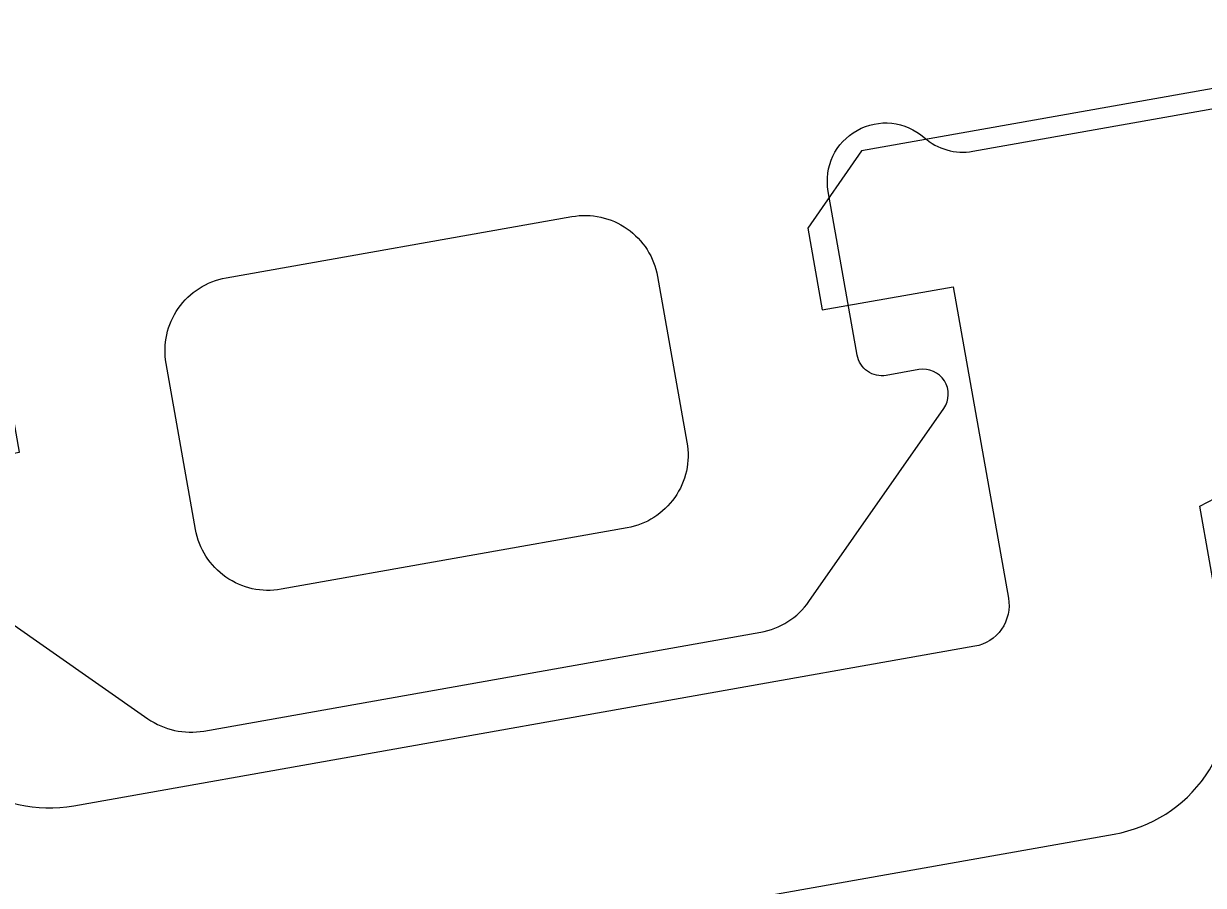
# Model space of a CAD drawing. Header units: millimetres. Extents: x -434100 to 9270898, y 0 to 249028.
# Drawn here: x 75393.67 to 75402.32, y 106316.04 to 106322.35 of the extents above; entities that cross this region are included whole.
import ezdxf
from ezdxf import colors
from ezdxf.entities.mleader import LeaderData, LeaderLine
from ezdxf.math import Vec2, Vec3

# ---------------------------------------------------------------- set-up
doc = ezdxf.new("R2010")
doc.units = ezdxf.units.MM
doc.header["$MEASUREMENT"] = 0
doc.layers.get('0').update_dxf_attribs({"color": 250, "lineweight": 9})
for name, color, linetype, lineweight in [('АР_Отметки', 250, 'Continuous', 15), ('АР_Размеры', 175, 'Continuous', 9), ('АР_Сущ Несущая стена', 216, 'Continuous', 30)]:
    doc.layers.add(name, color=color, linetype=linetype, lineweight=lineweight)
doc.styles.add('ISOCPEUR', font='isocpeur.TTF', dxfattribs={"width": 0.7})

# ---------------------------------------------------------------- blocks, each defined once
blk = doc.blocks.new('_DotSmall')
at = {"color": 0, "linetype": 'ByBlock', "const_width": 0.5}
blk.add_lwpolyline([(-0.0625, 0, 1), (0.0625, 0, 1)], format="xyb", close=True, dxfattribs=at)

msp = doc.modelspace()

# ---------------------------------------------------------------- linework, layer by layer
at = {"layer": 'АР_Размеры', "color": 5, "lineweight": 0, "ltscale": 100, "transparency": 33554687}
for points in [[(75439.4354, 106328.4441), (75399.8132, 106321.4216), (75399.4182, 106320.8563), (75399.5245, 106320.2561), (75400.485, 106320.4263), (75400.8892, 106318.1453, -0.414362), (75400.6423, 106317.792), (75394.0395, 106316.6217, -0.414326), (75392.8381, 106317.4613), (75392.5615, 106319.022), (75393.642, 106319.2135), (75393.5356, 106319.8137), (75392.8502, 106320.1876), (75389.4887, 106319.5918, 0.551224), (75389.2938, 106319.1147), (75391.1038, 106316.5876, -0.267349), (75391.2041, 106315.5581)], [(75439.4354, 106328.4441), (75399.8132, 106321.4216), (75399.4182, 106320.8563), (75399.5245, 106320.2561), (75400.485, 106320.4263), (75400.8892, 106318.1453, -0.414362), (75400.6423, 106317.792), (75394.0395, 106316.6217, -0.414326), (75392.8381, 106317.4613), (75392.5615, 106319.022), (75393.642, 106319.2135), (75393.5356, 106319.8137), (75392.8502, 106320.1876), (75389.4887, 106319.5918, 0.551224), (75389.2938, 106319.1147), (75391.1038, 106316.5876, -0.267349), (75391.2041, 106315.5581)], [(75439.4354, 106328.4441), (75399.8132, 106321.4216), (75399.4182, 106320.8563), (75399.5245, 106320.2561), (75400.485, 106320.4263), (75400.8892, 106318.1453, -0.414362), (75400.6423, 106317.792), (75394.0395, 106316.6217, -0.414326), (75392.8381, 106317.4613), (75392.5615, 106319.022), (75393.642, 106319.2135), (75393.5356, 106319.8137), (75392.8502, 106320.1876), (75389.4887, 106319.5918, 0.551224), (75389.2938, 106319.1147), (75391.1038, 106316.5876, -0.267349), (75391.2041, 106315.5581)], [(75439.4354, 106328.4441), (75399.8132, 106321.4216), (75399.4182, 106320.8563), (75399.5245, 106320.2561), (75400.485, 106320.4263), (75400.8892, 106318.1453, -0.414362), (75400.6423, 106317.792), (75394.0395, 106316.6217, -0.414326), (75392.8381, 106317.4613), (75392.5615, 106319.022), (75393.642, 106319.2135), (75393.5356, 106319.8137), (75392.8502, 106320.1876), (75389.4887, 106319.5918, 0.551224), (75389.2938, 106319.1147), (75391.1038, 106316.5876, -0.267349), (75391.2041, 106315.5581)], [(75439.4354, 106328.4441), (75399.8132, 106321.4216), (75399.4182, 106320.8563), (75399.5245, 106320.2561), (75400.485, 106320.4263), (75400.8892, 106318.1453, -0.414362), (75400.6423, 106317.792), (75394.0395, 106316.6217, -0.414326), (75392.8381, 106317.4613), (75392.5615, 106319.022), (75393.642, 106319.2135), (75393.5356, 106319.8137), (75392.8502, 106320.1876), (75389.4887, 106319.5918, 0.551224), (75389.2938, 106319.1147), (75391.1038, 106316.5876, -0.267349), (75391.2041, 106315.5581)], [(75439.4354, 106328.4441), (75399.8132, 106321.4216), (75399.4182, 106320.8563), (75399.5245, 106320.2561), (75400.485, 106320.4263), (75400.8892, 106318.1453, -0.414362), (75400.6423, 106317.792), (75394.0395, 106316.6217, -0.414326), (75392.8381, 106317.4613), (75392.5615, 106319.022), (75393.642, 106319.2135), (75393.5356, 106319.8137), (75392.8502, 106320.1876), (75389.4887, 106319.5918, 0.551224), (75389.2938, 106319.1147), (75391.1038, 106316.5876, -0.267349), (75391.2041, 106315.5581)], [(75439.4354, 106328.4441), (75399.8132, 106321.4216), (75399.4182, 106320.8563), (75399.5245, 106320.2561), (75400.485, 106320.4263), (75400.8892, 106318.1453, -0.414362), (75400.6423, 106317.792), (75394.0395, 106316.6217, -0.414326), (75392.8381, 106317.4613), (75392.5615, 106319.022), (75393.642, 106319.2135), (75393.5356, 106319.8137), (75392.8502, 106320.1876), (75389.4887, 106319.5918, 0.551224), (75389.2938, 106319.1147), (75391.1038, 106316.5876, -0.267349), (75391.2041, 106315.5581)], [(75439.4354, 106328.4441), (75399.8132, 106321.4216), (75399.4182, 106320.8563), (75399.5245, 106320.2561), (75400.485, 106320.4263), (75400.8892, 106318.1453, -0.414362), (75400.6423, 106317.792), (75394.0395, 106316.6217, -0.414326), (75392.8381, 106317.4613), (75392.5615, 106319.022), (75393.642, 106319.2135), (75393.5356, 106319.8137), (75392.8502, 106320.1876), (75389.4887, 106319.5918, 0.551224), (75389.2938, 106319.1147), (75391.1038, 106316.5876, -0.267349), (75391.2041, 106315.5581)], [(75439.4354, 106328.4441), (75399.8132, 106321.4216), (75399.4182, 106320.8563), (75399.5245, 106320.2561), (75400.485, 106320.4263), (75400.8892, 106318.1453, -0.414362), (75400.6423, 106317.792), (75394.0395, 106316.6217, -0.414326), (75392.8381, 106317.4613), (75392.5615, 106319.022), (75393.642, 106319.2135), (75393.5356, 106319.8137), (75392.8502, 106320.1876), (75389.4887, 106319.5918, 0.551224), (75389.2938, 106319.1147), (75391.1038, 106316.5876, -0.267349), (75391.2041, 106315.5581)], [(75439.4354, 106328.4441), (75399.8132, 106321.4216), (75399.4182, 106320.8563), (75399.5245, 106320.2561), (75400.485, 106320.4263), (75400.8892, 106318.1453, -0.414362), (75400.6423, 106317.792), (75394.0395, 106316.6217, -0.414326), (75392.8381, 106317.4613), (75392.5615, 106319.022), (75393.642, 106319.2135), (75393.5356, 106319.8137), (75392.8502, 106320.1876), (75389.4887, 106319.5918, 0.551224), (75389.2938, 106319.1147), (75391.1038, 106316.5876, -0.267349), (75391.2041, 106315.5581)], [(75439.4354, 106328.4441), (75399.8132, 106321.4216), (75399.4182, 106320.8563), (75399.5245, 106320.2561), (75400.485, 106320.4263), (75400.8892, 106318.1453, -0.414362), (75400.6423, 106317.792), (75394.0395, 106316.6217, -0.414326), (75392.8381, 106317.4613), (75392.5615, 106319.022), (75393.642, 106319.2135), (75393.5356, 106319.8137), (75392.8502, 106320.1876), (75389.4887, 106319.5918, 0.551224), (75389.2938, 106319.1147), (75391.1038, 106316.5876, -0.267349), (75391.2041, 106315.5581)], [(75439.4354, 106328.4441), (75399.8132, 106321.4216), (75399.4182, 106320.8563), (75399.5245, 106320.2561), (75400.485, 106320.4263), (75400.8892, 106318.1453, -0.414362), (75400.6423, 106317.792), (75394.0395, 106316.6217, -0.414326), (75392.8381, 106317.4613), (75392.5615, 106319.022), (75393.642, 106319.2135), (75393.5356, 106319.8137), (75392.8502, 106320.1876), (75389.4887, 106319.5918, 0.551224), (75389.2938, 106319.1147), (75391.1038, 106316.5876, -0.267349), (75391.2041, 106315.5581)], [(75439.4354, 106328.4441), (75399.8132, 106321.4216), (75399.4182, 106320.8563), (75399.5245, 106320.2561), (75400.485, 106320.4263), (75400.8892, 106318.1453, -0.414362), (75400.6423, 106317.792), (75394.0395, 106316.6217, -0.414326), (75392.8381, 106317.4613), (75392.5615, 106319.022), (75393.642, 106319.2135), (75393.5356, 106319.8137), (75392.8502, 106320.1876), (75389.4887, 106319.5918, 0.551224), (75389.2938, 106319.1147), (75391.1038, 106316.5876, -0.267349), (75391.2041, 106315.5581)], [(75439.4354, 106328.4441), (75399.8132, 106321.4216), (75399.4182, 106320.8563), (75399.5245, 106320.2561), (75400.485, 106320.4263), (75400.8892, 106318.1453, -0.414362), (75400.6423, 106317.792), (75394.0395, 106316.6217, -0.414326), (75392.8381, 106317.4613), (75392.5615, 106319.022), (75393.642, 106319.2135), (75393.5356, 106319.8137), (75392.8502, 106320.1876), (75389.4887, 106319.5918, 0.551224), (75389.2938, 106319.1147), (75391.1038, 106316.5876, -0.267349), (75391.2041, 106315.5581)], [(75439.4354, 106328.4441), (75399.8132, 106321.4216), (75399.4182, 106320.8563), (75399.5245, 106320.2561), (75400.485, 106320.4263), (75400.8892, 106318.1453, -0.414362), (75400.6423, 106317.792), (75394.0395, 106316.6217, -0.414326), (75392.8381, 106317.4613), (75392.5615, 106319.022), (75393.642, 106319.2135), (75393.5356, 106319.8137), (75392.8502, 106320.1876), (75389.4887, 106319.5918, 0.551224), (75389.2938, 106319.1147), (75391.1038, 106316.5876, -0.267349), (75391.2041, 106315.5581)], [(75439.4354, 106328.4441), (75399.8132, 106321.4216), (75399.4182, 106320.8563), (75399.5245, 106320.2561), (75400.485, 106320.4263), (75400.8892, 106318.1453, -0.414362), (75400.6423, 106317.792), (75394.0395, 106316.6217, -0.414326), (75392.8381, 106317.4613), (75392.5615, 106319.022), (75393.642, 106319.2135), (75393.5356, 106319.8137), (75392.8502, 106320.1876), (75389.4887, 106319.5918, 0.551224), (75389.2938, 106319.1147), (75391.1038, 106316.5876, -0.267349), (75391.2041, 106315.5581)], [(75439.4354, 106328.4441), (75399.8132, 106321.4216), (75399.4182, 106320.8563), (75399.5245, 106320.2561), (75400.485, 106320.4263), (75400.8892, 106318.1453, -0.414362), (75400.6423, 106317.792), (75394.0395, 106316.6217, -0.414326), (75392.8381, 106317.4613), (75392.5615, 106319.022), (75393.642, 106319.2135), (75393.5356, 106319.8137), (75392.8502, 106320.1876), (75389.4887, 106319.5918, 0.551224), (75389.2938, 106319.1147), (75391.1038, 106316.5876, -0.267349), (75391.2041, 106315.5581)], [(75439.4354, 106328.4441), (75399.8132, 106321.4216), (75399.4182, 106320.8563), (75399.5245, 106320.2561), (75400.485, 106320.4263), (75400.8892, 106318.1453, -0.414362), (75400.6423, 106317.792), (75394.0395, 106316.6217, -0.414326), (75392.8381, 106317.4613), (75392.5615, 106319.022), (75393.642, 106319.2135), (75393.5356, 106319.8137), (75392.8502, 106320.1876), (75389.4887, 106319.5918, 0.551224), (75389.2938, 106319.1147), (75391.1038, 106316.5876, -0.267349), (75391.2041, 106315.5581)], [(75439.4354, 106328.4441), (75399.8132, 106321.4216), (75399.4182, 106320.8563), (75399.5245, 106320.2561), (75400.485, 106320.4263), (75400.8892, 106318.1453, -0.414362), (75400.6423, 106317.792), (75394.0395, 106316.6217, -0.414326), (75392.8381, 106317.4613), (75392.5615, 106319.022), (75393.642, 106319.2135), (75393.5356, 106319.8137), (75392.8502, 106320.1876), (75389.4887, 106319.5918, 0.551224), (75389.2938, 106319.1147), (75391.1038, 106316.5876, -0.267349), (75391.2041, 106315.5581)], [(75439.4354, 106328.4441), (75399.8132, 106321.4216), (75399.4182, 106320.8563), (75399.5245, 106320.2561), (75400.485, 106320.4263), (75400.8892, 106318.1453, -0.414362), (75400.6423, 106317.792), (75394.0395, 106316.6217, -0.414326), (75392.8381, 106317.4613), (75392.5615, 106319.022), (75393.642, 106319.2135), (75393.5356, 106319.8137), (75392.8502, 106320.1876), (75389.4887, 106319.5918, 0.551224), (75389.2938, 106319.1147), (75391.1038, 106316.5876, -0.267349), (75391.2041, 106315.5581)], [(75439.4354, 106328.4441), (75399.8132, 106321.4216), (75399.4182, 106320.8563), (75399.5245, 106320.2561), (75400.485, 106320.4263), (75400.8892, 106318.1453, -0.414362), (75400.6423, 106317.792), (75394.0395, 106316.6217, -0.414326), (75392.8381, 106317.4613), (75392.5615, 106319.022), (75393.642, 106319.2135), (75393.5356, 106319.8137), (75392.8502, 106320.1876), (75389.4887, 106319.5918, 0.551224), (75389.2938, 106319.1147), (75391.1038, 106316.5876, -0.267349), (75391.2041, 106315.5581)], [(75439.4354, 106328.4441), (75399.8132, 106321.4216), (75399.4182, 106320.8563), (75399.5245, 106320.2561), (75400.485, 106320.4263), (75400.8892, 106318.1453, -0.414362), (75400.6423, 106317.792), (75394.0395, 106316.6217, -0.414326), (75392.8381, 106317.4613), (75392.5615, 106319.022), (75393.642, 106319.2135), (75393.5356, 106319.8137), (75392.8502, 106320.1876), (75389.4887, 106319.5918, 0.551224), (75389.2938, 106319.1147), (75391.1038, 106316.5876, -0.267349), (75391.2041, 106315.5581)], [(75439.4354, 106328.4441), (75399.8132, 106321.4216), (75399.4182, 106320.8563), (75399.5245, 106320.2561), (75400.485, 106320.4263), (75400.8892, 106318.1453, -0.414362), (75400.6423, 106317.792), (75394.0395, 106316.6217, -0.414326), (75392.8381, 106317.4613), (75392.5615, 106319.022), (75393.642, 106319.2135), (75393.5356, 106319.8137), (75392.8502, 106320.1876), (75389.4887, 106319.5918, 0.551224), (75389.2938, 106319.1147), (75391.1038, 106316.5876, -0.267349), (75391.2041, 106315.5581)], [(75439.4354, 106328.4441), (75399.8132, 106321.4216), (75399.4182, 106320.8563), (75399.5245, 106320.2561), (75400.485, 106320.4263), (75400.8892, 106318.1453, -0.414362), (75400.6423, 106317.792), (75394.0395, 106316.6217, -0.414326), (75392.8381, 106317.4613), (75392.5615, 106319.022), (75393.642, 106319.2135), (75393.5356, 106319.8137), (75392.8502, 106320.1876), (75389.4887, 106319.5918, 0.551224), (75389.2938, 106319.1147), (75391.1038, 106316.5876, -0.267349), (75391.2041, 106315.5581)], [(75439.4354, 106328.4441), (75399.8132, 106321.4216), (75399.4182, 106320.8563), (75399.5245, 106320.2561), (75400.485, 106320.4263), (75400.8892, 106318.1453, -0.414362), (75400.6423, 106317.792), (75394.0395, 106316.6217, -0.414326), (75392.8381, 106317.4613), (75392.5615, 106319.022), (75393.642, 106319.2135), (75393.5356, 106319.8137), (75392.8502, 106320.1876), (75389.4887, 106319.5918, 0.551224), (75389.2938, 106319.1147), (75391.1038, 106316.5876, -0.267349), (75391.2041, 106315.5581)], [(75439.4354, 106328.4441), (75399.8132, 106321.4216), (75399.4182, 106320.8563), (75399.5245, 106320.2561), (75400.485, 106320.4263), (75400.8892, 106318.1453, -0.414362), (75400.6423, 106317.792), (75394.0395, 106316.6217, -0.414326), (75392.8381, 106317.4613), (75392.5615, 106319.022), (75393.642, 106319.2135), (75393.5356, 106319.8137), (75392.8502, 106320.1876), (75389.4887, 106319.5918, 0.551224), (75389.2938, 106319.1147), (75391.1038, 106316.5876, -0.267349), (75391.2041, 106315.5581)], [(75439.4354, 106328.4441), (75399.8132, 106321.4216), (75399.4182, 106320.8563), (75399.5245, 106320.2561), (75400.485, 106320.4263), (75400.8892, 106318.1453, -0.414362), (75400.6423, 106317.792), (75394.0395, 106316.6217, -0.414326), (75392.8381, 106317.4613), (75392.5615, 106319.022), (75393.642, 106319.2135), (75393.5356, 106319.8137), (75392.8502, 106320.1876), (75389.4887, 106319.5918, 0.551224), (75389.2938, 106319.1147), (75391.1038, 106316.5876, -0.267349), (75391.2041, 106315.5581)], [(75439.4354, 106328.4441), (75399.8132, 106321.4216), (75399.4182, 106320.8563), (75399.5245, 106320.2561), (75400.485, 106320.4263), (75400.8892, 106318.1453, -0.414362), (75400.6423, 106317.792), (75394.0395, 106316.6217, -0.414326), (75392.8381, 106317.4613), (75392.5615, 106319.022), (75393.642, 106319.2135), (75393.5356, 106319.8137), (75392.8502, 106320.1876), (75389.4887, 106319.5918, 0.551224), (75389.2938, 106319.1147), (75391.1038, 106316.5876, -0.267349), (75391.2041, 106315.5581)], [(75439.4354, 106328.4441), (75399.8132, 106321.4216), (75399.4182, 106320.8563), (75399.5245, 106320.2561), (75400.485, 106320.4263), (75400.8892, 106318.1453, -0.414362), (75400.6423, 106317.792), (75394.0395, 106316.6217, -0.414326), (75392.8381, 106317.4613), (75392.5615, 106319.022), (75393.642, 106319.2135), (75393.5356, 106319.8137), (75392.8502, 106320.1876), (75389.4887, 106319.5918, 0.551224), (75389.2938, 106319.1147), (75391.1038, 106316.5876, -0.267349), (75391.2041, 106315.5581)], [(75439.4354, 106328.4441), (75399.8132, 106321.4216), (75399.4182, 106320.8563), (75399.5245, 106320.2561), (75400.485, 106320.4263), (75400.8892, 106318.1453, -0.414362), (75400.6423, 106317.792), (75394.0395, 106316.6217, -0.414326), (75392.8381, 106317.4613), (75392.5615, 106319.022), (75393.642, 106319.2135), (75393.5356, 106319.8137), (75392.8502, 106320.1876), (75389.4887, 106319.5918, 0.551224), (75389.2938, 106319.1147), (75391.1038, 106316.5876, -0.267349), (75391.2041, 106315.5581)], [(75439.4354, 106328.4441), (75399.8132, 106321.4216), (75399.4182, 106320.8563), (75399.5245, 106320.2561), (75400.485, 106320.4263), (75400.8892, 106318.1453, -0.414362), (75400.6423, 106317.792), (75394.0395, 106316.6217, -0.414326), (75392.8381, 106317.4613), (75392.5615, 106319.022), (75393.642, 106319.2135), (75393.5356, 106319.8137), (75392.8502, 106320.1876), (75389.4887, 106319.5918, 0.551224), (75389.2938, 106319.1147), (75391.1038, 106316.5876, -0.267349), (75391.2041, 106315.5581)], [(75439.4354, 106328.4441), (75399.8132, 106321.4216), (75399.4182, 106320.8563), (75399.5245, 106320.2561), (75400.485, 106320.4263), (75400.8892, 106318.1453, -0.414362), (75400.6423, 106317.792), (75394.0395, 106316.6217, -0.414326), (75392.8381, 106317.4613), (75392.5615, 106319.022), (75393.642, 106319.2135), (75393.5356, 106319.8137), (75392.8502, 106320.1876), (75389.4887, 106319.5918, 0.551224), (75389.2938, 106319.1147), (75391.1038, 106316.5876, -0.267349), (75391.2041, 106315.5581)], [(75439.4354, 106328.4441), (75399.8132, 106321.4216), (75399.4182, 106320.8563), (75399.5245, 106320.2561), (75400.485, 106320.4263), (75400.8892, 106318.1453, -0.414362), (75400.6423, 106317.792), (75394.0395, 106316.6217, -0.414326), (75392.8381, 106317.4613), (75392.5615, 106319.022), (75393.642, 106319.2135), (75393.5356, 106319.8137), (75392.8502, 106320.1876), (75389.4887, 106319.5918, 0.551224), (75389.2938, 106319.1147), (75391.1038, 106316.5876, -0.267349), (75391.2041, 106315.5581)], [(75439.4354, 106328.4441), (75399.8132, 106321.4216), (75399.4182, 106320.8563), (75399.5245, 106320.2561), (75400.485, 106320.4263), (75400.8892, 106318.1453, -0.414362), (75400.6423, 106317.792), (75394.0395, 106316.6217, -0.414326), (75392.8381, 106317.4613), (75392.5615, 106319.022), (75393.642, 106319.2135), (75393.5356, 106319.8137), (75392.8502, 106320.1876), (75389.4887, 106319.5918, 0.551224), (75389.2938, 106319.1147), (75391.1038, 106316.5876, -0.267349), (75391.2041, 106315.5581)], [(75439.4354, 106328.4441), (75399.8132, 106321.4216), (75399.4182, 106320.8563), (75399.5245, 106320.2561), (75400.485, 106320.4263), (75400.8892, 106318.1453, -0.414362), (75400.6423, 106317.792), (75394.0395, 106316.6217, -0.414326), (75392.8381, 106317.4613), (75392.5615, 106319.022), (75393.642, 106319.2135), (75393.5356, 106319.8137), (75392.8502, 106320.1876), (75389.4887, 106319.5918, 0.551224), (75389.2938, 106319.1147), (75391.1038, 106316.5876, -0.267349), (75391.2041, 106315.5581)], [(75439.4354, 106328.4441), (75399.8132, 106321.4216), (75399.4182, 106320.8563), (75399.5245, 106320.2561), (75400.485, 106320.4263), (75400.8892, 106318.1453, -0.414362), (75400.6423, 106317.792), (75394.0395, 106316.6217, -0.414326), (75392.8381, 106317.4613), (75392.5615, 106319.022), (75393.642, 106319.2135), (75393.5356, 106319.8137), (75392.8502, 106320.1876), (75389.4887, 106319.5918, 0.551224), (75389.2938, 106319.1147), (75391.1038, 106316.5876, -0.267349), (75391.2041, 106315.5581)], [(75439.4354, 106328.4441), (75399.8132, 106321.4216), (75399.4182, 106320.8563), (75399.5245, 106320.2561), (75400.485, 106320.4263), (75400.8892, 106318.1453, -0.414362), (75400.6423, 106317.792), (75394.0395, 106316.6217, -0.414326), (75392.8381, 106317.4613), (75392.5615, 106319.022), (75393.642, 106319.2135), (75393.5356, 106319.8137), (75392.8502, 106320.1876), (75389.4887, 106319.5918, 0.551224), (75389.2938, 106319.1147), (75391.1038, 106316.5876, -0.267349), (75391.2041, 106315.5581)], [(75393.1689, 106318.2498), (75394.5822, 106317.262, 0.198883), (75394.9922, 106317.1715), (75399.0739, 106317.8949, 0.198883), (75399.4279, 106318.1209), (75400.4156, 106319.5342, 0.668339), (75400.2338, 106319.819), (75399.9937, 106319.7764, -0.4144), (75399.7817, 106319.9246), (75399.5689, 106321.1251, -0.710202), (75400.2717, 106321.5193, 0.228696), (75400.6287, 106321.4189), (75409.8023, 106323.0448, 0.414362)], [(75393.1689, 106318.2498), (75394.5822, 106317.262, 0.198883), (75394.9922, 106317.1715), (75399.0739, 106317.8949, 0.198883), (75399.4279, 106318.1209), (75400.4156, 106319.5342, 0.668339), (75400.2338, 106319.819), (75399.9937, 106319.7764, -0.4144), (75399.7817, 106319.9246), (75399.5689, 106321.1251, -0.710202), (75400.2717, 106321.5193, 0.228696), (75400.6287, 106321.4189), (75409.8023, 106323.0448, 0.414362)], [(75393.1689, 106318.2498), (75394.5822, 106317.262, 0.198883), (75394.9922, 106317.1715), (75399.0739, 106317.8949, 0.198883), (75399.4279, 106318.1209), (75400.4156, 106319.5342, 0.668339), (75400.2338, 106319.819), (75399.9937, 106319.7764, -0.4144), (75399.7817, 106319.9246), (75399.5689, 106321.1251, -0.710202), (75400.2717, 106321.5193, 0.228696), (75400.6287, 106321.4189), (75409.8023, 106323.0448, 0.414362)], [(75393.1689, 106318.2498), (75394.5822, 106317.262, 0.198883), (75394.9922, 106317.1715), (75399.0739, 106317.8949, 0.198883), (75399.4279, 106318.1209), (75400.4156, 106319.5342, 0.668339), (75400.2338, 106319.819), (75399.9937, 106319.7764, -0.4144), (75399.7817, 106319.9246), (75399.5689, 106321.1251, -0.710202), (75400.2717, 106321.5193, 0.228696), (75400.6287, 106321.4189), (75409.8023, 106323.0448, 0.414362)], [(75393.1689, 106318.2498), (75394.5822, 106317.262, 0.198883), (75394.9922, 106317.1715), (75399.0739, 106317.8949, 0.198883), (75399.4279, 106318.1209), (75400.4156, 106319.5342, 0.668339), (75400.2338, 106319.819), (75399.9937, 106319.7764, -0.4144), (75399.7817, 106319.9246), (75399.5689, 106321.1251, -0.710202), (75400.2717, 106321.5193, 0.228696), (75400.6287, 106321.4189), (75409.8023, 106323.0448, 0.414362)], [(75393.1689, 106318.2498), (75394.5822, 106317.262, 0.198883), (75394.9922, 106317.1715), (75399.0739, 106317.8949, 0.198883), (75399.4279, 106318.1209), (75400.4156, 106319.5342, 0.668339), (75400.2338, 106319.819), (75399.9937, 106319.7764, -0.4144), (75399.7817, 106319.9246), (75399.5689, 106321.1251, -0.710202), (75400.2717, 106321.5193, 0.228696), (75400.6287, 106321.4189), (75409.8023, 106323.0448, 0.414362)], [(75393.1689, 106318.2498), (75394.5822, 106317.262, 0.198883), (75394.9922, 106317.1715), (75399.0739, 106317.8949, 0.198883), (75399.4279, 106318.1209), (75400.4156, 106319.5342, 0.668339), (75400.2338, 106319.819), (75399.9937, 106319.7764, -0.4144), (75399.7817, 106319.9246), (75399.5689, 106321.1251, -0.710202), (75400.2717, 106321.5193, 0.228696), (75400.6287, 106321.4189), (75409.8023, 106323.0448, 0.414362)], [(75393.1689, 106318.2498), (75394.5822, 106317.262, 0.198883), (75394.9922, 106317.1715), (75399.0739, 106317.8949, 0.198883), (75399.4279, 106318.1209), (75400.4156, 106319.5342, 0.668339), (75400.2338, 106319.819), (75399.9937, 106319.7764, -0.4144), (75399.7817, 106319.9246), (75399.5689, 106321.1251, -0.710202), (75400.2717, 106321.5193, 0.228696), (75400.6287, 106321.4189), (75409.8023, 106323.0448, 0.414362)], [(75393.1689, 106318.2498), (75394.5822, 106317.262, 0.198883), (75394.9922, 106317.1715), (75399.0739, 106317.8949, 0.198883), (75399.4279, 106318.1209), (75400.4156, 106319.5342, 0.668339), (75400.2338, 106319.819), (75399.9937, 106319.7764, -0.4144), (75399.7817, 106319.9246), (75399.5689, 106321.1251, -0.710202), (75400.2717, 106321.5193, 0.228696), (75400.6287, 106321.4189), (75409.8023, 106323.0448, 0.414362)], [(75393.1689, 106318.2498), (75394.5822, 106317.262, 0.198883), (75394.9922, 106317.1715), (75399.0739, 106317.8949, 0.198883), (75399.4279, 106318.1209), (75400.4156, 106319.5342, 0.668339), (75400.2338, 106319.819), (75399.9937, 106319.7764, -0.4144), (75399.7817, 106319.9246), (75399.5689, 106321.1251, -0.710202), (75400.2717, 106321.5193, 0.228696), (75400.6287, 106321.4189), (75409.8023, 106323.0448, 0.414362)], [(75393.1689, 106318.2498), (75394.5822, 106317.262, 0.198883), (75394.9922, 106317.1715), (75399.0739, 106317.8949, 0.198883), (75399.4279, 106318.1209), (75400.4156, 106319.5342, 0.668339), (75400.2338, 106319.819), (75399.9937, 106319.7764, -0.4144), (75399.7817, 106319.9246), (75399.5689, 106321.1251, -0.710202), (75400.2717, 106321.5193, 0.228696), (75400.6287, 106321.4189), (75409.8023, 106323.0448, 0.414362)], [(75393.1689, 106318.2498), (75394.5822, 106317.262, 0.198883), (75394.9922, 106317.1715), (75399.0739, 106317.8949, 0.198883), (75399.4279, 106318.1209), (75400.4156, 106319.5342, 0.668339), (75400.2338, 106319.819), (75399.9937, 106319.7764, -0.4144), (75399.7817, 106319.9246), (75399.5689, 106321.1251, -0.710202), (75400.2717, 106321.5193, 0.228696), (75400.6287, 106321.4189), (75409.8023, 106323.0448, 0.414362)], [(75393.1689, 106318.2498), (75394.5822, 106317.262, 0.198883), (75394.9922, 106317.1715), (75399.0739, 106317.8949, 0.198883), (75399.4279, 106318.1209), (75400.4156, 106319.5342, 0.668339), (75400.2338, 106319.819), (75399.9937, 106319.7764, -0.4144), (75399.7817, 106319.9246), (75399.5689, 106321.1251, -0.710202), (75400.2717, 106321.5193, 0.228696), (75400.6287, 106321.4189), (75409.8023, 106323.0448, 0.414362)], [(75393.1689, 106318.2498), (75394.5822, 106317.262, 0.198883), (75394.9922, 106317.1715), (75399.0739, 106317.8949, 0.198883), (75399.4279, 106318.1209), (75400.4156, 106319.5342, 0.668339), (75400.2338, 106319.819), (75399.9937, 106319.7764, -0.4144), (75399.7817, 106319.9246), (75399.5689, 106321.1251, -0.710202), (75400.2717, 106321.5193, 0.228696), (75400.6287, 106321.4189), (75409.8023, 106323.0448, 0.414362)], [(75393.1689, 106318.2498), (75394.5822, 106317.262, 0.198883), (75394.9922, 106317.1715), (75399.0739, 106317.8949, 0.198883), (75399.4279, 106318.1209), (75400.4156, 106319.5342, 0.668339), (75400.2338, 106319.819), (75399.9937, 106319.7764, -0.4144), (75399.7817, 106319.9246), (75399.5689, 106321.1251, -0.710202), (75400.2717, 106321.5193, 0.228696), (75400.6287, 106321.4189), (75409.8023, 106323.0448, 0.414362)], [(75393.1689, 106318.2498), (75394.5822, 106317.262, 0.198883), (75394.9922, 106317.1715), (75399.0739, 106317.8949, 0.198883), (75399.4279, 106318.1209), (75400.4156, 106319.5342, 0.668339), (75400.2338, 106319.819), (75399.9937, 106319.7764, -0.4144), (75399.7817, 106319.9246), (75399.5689, 106321.1251, -0.710202), (75400.2717, 106321.5193, 0.228696), (75400.6287, 106321.4189), (75409.8023, 106323.0448, 0.414362)], [(75393.1689, 106318.2498), (75394.5822, 106317.262, 0.198883), (75394.9922, 106317.1715), (75399.0739, 106317.8949, 0.198883), (75399.4279, 106318.1209), (75400.4156, 106319.5342, 0.668339), (75400.2338, 106319.819), (75399.9937, 106319.7764, -0.4144), (75399.7817, 106319.9246), (75399.5689, 106321.1251, -0.710202), (75400.2717, 106321.5193, 0.228696), (75400.6287, 106321.4189), (75409.8023, 106323.0448, 0.414362)], [(75393.1689, 106318.2498), (75394.5822, 106317.262, 0.198883), (75394.9922, 106317.1715), (75399.0739, 106317.8949, 0.198883), (75399.4279, 106318.1209), (75400.4156, 106319.5342, 0.668339), (75400.2338, 106319.819), (75399.9937, 106319.7764, -0.4144), (75399.7817, 106319.9246), (75399.5689, 106321.1251, -0.710202), (75400.2717, 106321.5193, 0.228696), (75400.6287, 106321.4189), (75409.8023, 106323.0448, 0.414362)], [(75393.1689, 106318.2498), (75394.5822, 106317.262, 0.198883), (75394.9922, 106317.1715), (75399.0739, 106317.8949, 0.198883), (75399.4279, 106318.1209), (75400.4156, 106319.5342, 0.668339), (75400.2338, 106319.819), (75399.9937, 106319.7764, -0.4144), (75399.7817, 106319.9246), (75399.5689, 106321.1251, -0.710202), (75400.2717, 106321.5193, 0.228696), (75400.6287, 106321.4189), (75409.8023, 106323.0448, 0.414362)], [(75393.1689, 106318.2498), (75394.5822, 106317.262, 0.198883), (75394.9922, 106317.1715), (75399.0739, 106317.8949, 0.198883), (75399.4279, 106318.1209), (75400.4156, 106319.5342, 0.668339), (75400.2338, 106319.819), (75399.9937, 106319.7764, -0.4144), (75399.7817, 106319.9246), (75399.5689, 106321.1251, -0.710202), (75400.2717, 106321.5193, 0.228696), (75400.6287, 106321.4189), (75409.8023, 106323.0448, 0.414362)], [(75393.1689, 106318.2498), (75394.5822, 106317.262, 0.198883), (75394.9922, 106317.1715), (75399.0739, 106317.8949, 0.198883), (75399.4279, 106318.1209), (75400.4156, 106319.5342, 0.668339), (75400.2338, 106319.819), (75399.9937, 106319.7764, -0.4144), (75399.7817, 106319.9246), (75399.5689, 106321.1251, -0.710202), (75400.2717, 106321.5193, 0.228696), (75400.6287, 106321.4189), (75409.8023, 106323.0448, 0.414362)], [(75393.1689, 106318.2498), (75394.5822, 106317.262, 0.198883), (75394.9922, 106317.1715), (75399.0739, 106317.8949, 0.198883), (75399.4279, 106318.1209), (75400.4156, 106319.5342, 0.668339), (75400.2338, 106319.819), (75399.9937, 106319.7764, -0.4144), (75399.7817, 106319.9246), (75399.5689, 106321.1251, -0.710202), (75400.2717, 106321.5193, 0.228696), (75400.6287, 106321.4189), (75409.8023, 106323.0448, 0.414362)], [(75393.1689, 106318.2498), (75394.5822, 106317.262, 0.198883), (75394.9922, 106317.1715), (75399.0739, 106317.8949, 0.198883), (75399.4279, 106318.1209), (75400.4156, 106319.5342, 0.668339), (75400.2338, 106319.819), (75399.9937, 106319.7764, -0.4144), (75399.7817, 106319.9246), (75399.5689, 106321.1251, -0.710202), (75400.2717, 106321.5193, 0.228696), (75400.6287, 106321.4189), (75409.8023, 106323.0448, 0.414362)], [(75393.1689, 106318.2498), (75394.5822, 106317.262, 0.198883), (75394.9922, 106317.1715), (75399.0739, 106317.8949, 0.198883), (75399.4279, 106318.1209), (75400.4156, 106319.5342, 0.668339), (75400.2338, 106319.819), (75399.9937, 106319.7764, -0.4144), (75399.7817, 106319.9246), (75399.5689, 106321.1251, -0.710202), (75400.2717, 106321.5193, 0.228696), (75400.6287, 106321.4189), (75409.8023, 106323.0448, 0.414362)], [(75393.1689, 106318.2498), (75394.5822, 106317.262, 0.198883), (75394.9922, 106317.1715), (75399.0739, 106317.8949, 0.198883), (75399.4279, 106318.1209), (75400.4156, 106319.5342, 0.668339), (75400.2338, 106319.819), (75399.9937, 106319.7764, -0.4144), (75399.7817, 106319.9246), (75399.5689, 106321.1251, -0.710202), (75400.2717, 106321.5193, 0.228696), (75400.6287, 106321.4189), (75409.8023, 106323.0448, 0.414362)], [(75393.1689, 106318.2498), (75394.5822, 106317.262, 0.198883), (75394.9922, 106317.1715), (75399.0739, 106317.8949, 0.198883), (75399.4279, 106318.1209), (75400.4156, 106319.5342, 0.668339), (75400.2338, 106319.819), (75399.9937, 106319.7764, -0.4144), (75399.7817, 106319.9246), (75399.5689, 106321.1251, -0.710202), (75400.2717, 106321.5193, 0.228696), (75400.6287, 106321.4189), (75409.8023, 106323.0448, 0.414362)], [(75393.1689, 106318.2498), (75394.5822, 106317.262, 0.198883), (75394.9922, 106317.1715), (75399.0739, 106317.8949, 0.198883), (75399.4279, 106318.1209), (75400.4156, 106319.5342, 0.668339), (75400.2338, 106319.819), (75399.9937, 106319.7764, -0.4144), (75399.7817, 106319.9246), (75399.5689, 106321.1251, -0.710202), (75400.2717, 106321.5193, 0.228696), (75400.6287, 106321.4189), (75409.8023, 106323.0448, 0.414362)], [(75393.1689, 106318.2498), (75394.5822, 106317.262, 0.198883), (75394.9922, 106317.1715), (75399.0739, 106317.8949, 0.198883), (75399.4279, 106318.1209), (75400.4156, 106319.5342, 0.668339), (75400.2338, 106319.819), (75399.9937, 106319.7764, -0.4144), (75399.7817, 106319.9246), (75399.5689, 106321.1251, -0.710202), (75400.2717, 106321.5193, 0.228696), (75400.6287, 106321.4189), (75409.8023, 106323.0448, 0.414362)], [(75393.1689, 106318.2498), (75394.5822, 106317.262, 0.198883), (75394.9922, 106317.1715), (75399.0739, 106317.8949, 0.198883), (75399.4279, 106318.1209), (75400.4156, 106319.5342, 0.668339), (75400.2338, 106319.819), (75399.9937, 106319.7764, -0.4144), (75399.7817, 106319.9246), (75399.5689, 106321.1251, -0.710202), (75400.2717, 106321.5193, 0.228696), (75400.6287, 106321.4189), (75409.8023, 106323.0448, 0.414362)], [(75393.1689, 106318.2498), (75394.5822, 106317.262, 0.198883), (75394.9922, 106317.1715), (75399.0739, 106317.8949, 0.198883), (75399.4279, 106318.1209), (75400.4156, 106319.5342, 0.668339), (75400.2338, 106319.819), (75399.9937, 106319.7764, -0.4144), (75399.7817, 106319.9246), (75399.5689, 106321.1251, -0.710202), (75400.2717, 106321.5193, 0.228696), (75400.6287, 106321.4189), (75409.8023, 106323.0448, 0.414362)], [(75393.1689, 106318.2498), (75394.5822, 106317.262, 0.198883), (75394.9922, 106317.1715), (75399.0739, 106317.8949, 0.198883), (75399.4279, 106318.1209), (75400.4156, 106319.5342, 0.668339), (75400.2338, 106319.819), (75399.9937, 106319.7764, -0.4144), (75399.7817, 106319.9246), (75399.5689, 106321.1251, -0.710202), (75400.2717, 106321.5193, 0.228696), (75400.6287, 106321.4189), (75409.8023, 106323.0448, 0.414362)], [(75393.1689, 106318.2498), (75394.5822, 106317.262, 0.198883), (75394.9922, 106317.1715), (75399.0739, 106317.8949, 0.198883), (75399.4279, 106318.1209), (75400.4156, 106319.5342, 0.668339), (75400.2338, 106319.819), (75399.9937, 106319.7764, -0.4144), (75399.7817, 106319.9246), (75399.5689, 106321.1251, -0.710202), (75400.2717, 106321.5193, 0.228696), (75400.6287, 106321.4189), (75409.8023, 106323.0448, 0.414362)], [(75393.1689, 106318.2498), (75394.5822, 106317.262, 0.198883), (75394.9922, 106317.1715), (75399.0739, 106317.8949, 0.198883), (75399.4279, 106318.1209), (75400.4156, 106319.5342, 0.668339), (75400.2338, 106319.819), (75399.9937, 106319.7764, -0.4144), (75399.7817, 106319.9246), (75399.5689, 106321.1251, -0.710202), (75400.2717, 106321.5193, 0.228696), (75400.6287, 106321.4189), (75409.8023, 106323.0448, 0.414362)], [(75393.1689, 106318.2498), (75394.5822, 106317.262, 0.198883), (75394.9922, 106317.1715), (75399.0739, 106317.8949, 0.198883), (75399.4279, 106318.1209), (75400.4156, 106319.5342, 0.668339), (75400.2338, 106319.819), (75399.9937, 106319.7764, -0.4144), (75399.7817, 106319.9246), (75399.5689, 106321.1251, -0.710202), (75400.2717, 106321.5193, 0.228696), (75400.6287, 106321.4189), (75409.8023, 106323.0448, 0.414362)], [(75393.1689, 106318.2498), (75394.5822, 106317.262, 0.198883), (75394.9922, 106317.1715), (75399.0739, 106317.8949, 0.198883), (75399.4279, 106318.1209), (75400.4156, 106319.5342, 0.668339), (75400.2338, 106319.819), (75399.9937, 106319.7764, -0.4144), (75399.7817, 106319.9246), (75399.5689, 106321.1251, -0.710202), (75400.2717, 106321.5193, 0.228696), (75400.6287, 106321.4189), (75409.8023, 106323.0448, 0.414362)], [(75393.1689, 106318.2498), (75394.5822, 106317.262, 0.198883), (75394.9922, 106317.1715), (75399.0739, 106317.8949, 0.198883), (75399.4279, 106318.1209), (75400.4156, 106319.5342, 0.668339), (75400.2338, 106319.819), (75399.9937, 106319.7764, -0.4144), (75399.7817, 106319.9246), (75399.5689, 106321.1251, -0.710202), (75400.2717, 106321.5193, 0.228696), (75400.6287, 106321.4189), (75409.8023, 106323.0448, 0.414362)], [(75393.1689, 106318.2498), (75394.5822, 106317.262, 0.198883), (75394.9922, 106317.1715), (75399.0739, 106317.8949, 0.198883), (75399.4279, 106318.1209), (75400.4156, 106319.5342, 0.668339), (75400.2338, 106319.819), (75399.9937, 106319.7764, -0.4144), (75399.7817, 106319.9246), (75399.5689, 106321.1251, -0.710202), (75400.2717, 106321.5193, 0.228696), (75400.6287, 106321.4189), (75409.8023, 106323.0448, 0.414362)], [(75393.1689, 106318.2498), (75394.5822, 106317.262, 0.198883), (75394.9922, 106317.1715), (75399.0739, 106317.8949, 0.198883), (75399.4279, 106318.1209), (75400.4156, 106319.5342, 0.668339), (75400.2338, 106319.819), (75399.9937, 106319.7764, -0.4144), (75399.7817, 106319.9246), (75399.5689, 106321.1251, -0.710202), (75400.2717, 106321.5193, 0.228696), (75400.6287, 106321.4189), (75409.8023, 106323.0448, 0.414362)], [(75394.342, 106315.1185), (75401.6652, 106316.4164, 0.414326), (75402.5048, 106317.6178), (75402.2921, 106318.8183, -0.082799), (75409.9915, 106321.2963)], [(75394.342, 106315.1185), (75401.6652, 106316.4164, 0.414326), (75402.5048, 106317.6178), (75402.2921, 106318.8183, -0.082799), (75409.9915, 106321.2963)], [(75394.342, 106315.1185), (75401.6652, 106316.4164, 0.414326), (75402.5048, 106317.6178), (75402.2921, 106318.8183, -0.082799), (75409.9915, 106321.2963)], [(75394.342, 106315.1185), (75401.6652, 106316.4164, 0.414326), (75402.5048, 106317.6178), (75402.2921, 106318.8183, -0.082799), (75409.9915, 106321.2963)], [(75394.342, 106315.1185), (75401.6652, 106316.4164, 0.414326), (75402.5048, 106317.6178), (75402.2921, 106318.8183, -0.082799), (75409.9915, 106321.2963)], [(75394.342, 106315.1185), (75401.6652, 106316.4164, 0.414326), (75402.5048, 106317.6178), (75402.2921, 106318.8183, -0.082799), (75409.9915, 106321.2963)], [(75394.342, 106315.1185), (75401.6652, 106316.4164, 0.414326), (75402.5048, 106317.6178), (75402.2921, 106318.8183, -0.082799), (75409.9915, 106321.2963)], [(75394.342, 106315.1185), (75401.6652, 106316.4164, 0.414326), (75402.5048, 106317.6178), (75402.2921, 106318.8183, -0.082799), (75409.9915, 106321.2963)], [(75394.342, 106315.1185), (75401.6652, 106316.4164, 0.414326), (75402.5048, 106317.6178), (75402.2921, 106318.8183, -0.082799), (75409.9915, 106321.2963)], [(75394.342, 106315.1185), (75401.6652, 106316.4164, 0.414326), (75402.5048, 106317.6178), (75402.2921, 106318.8183, -0.082799), (75409.9915, 106321.2963)], [(75394.342, 106315.1185), (75401.6652, 106316.4164, 0.414326), (75402.5048, 106317.6178), (75402.2921, 106318.8183, -0.082799), (75409.9915, 106321.2963)], [(75394.342, 106315.1185), (75401.6652, 106316.4164, 0.414326), (75402.5048, 106317.6178), (75402.2921, 106318.8183, -0.082799), (75409.9915, 106321.2963)], [(75394.342, 106315.1185), (75401.6652, 106316.4164, 0.414326), (75402.5048, 106317.6178), (75402.2921, 106318.8183, -0.082799), (75409.9915, 106321.2963)], [(75394.342, 106315.1185), (75401.6652, 106316.4164, 0.414326), (75402.5048, 106317.6178), (75402.2921, 106318.8183, -0.082799), (75409.9915, 106321.2963)], [(75394.342, 106315.1185), (75401.6652, 106316.4164, 0.414326), (75402.5048, 106317.6178), (75402.2921, 106318.8183, -0.082799), (75409.9915, 106321.2963)], [(75394.342, 106315.1185), (75401.6652, 106316.4164, 0.414326), (75402.5048, 106317.6178), (75402.2921, 106318.8183, -0.082799), (75409.9915, 106321.2963)], [(75394.342, 106315.1185), (75401.6652, 106316.4164, 0.414326), (75402.5048, 106317.6178), (75402.2921, 106318.8183, -0.082799), (75409.9915, 106321.2963)], [(75394.342, 106315.1185), (75401.6652, 106316.4164, 0.414326), (75402.5048, 106317.6178), (75402.2921, 106318.8183, -0.082799), (75409.9915, 106321.2963)], [(75394.342, 106315.1185), (75401.6652, 106316.4164, 0.414326), (75402.5048, 106317.6178), (75402.2921, 106318.8183, -0.082799), (75409.9915, 106321.2963)], [(75394.342, 106315.1185), (75401.6652, 106316.4164, 0.414326), (75402.5048, 106317.6178), (75402.2921, 106318.8183, -0.082799), (75409.9915, 106321.2963)], [(75394.342, 106315.1185), (75401.6652, 106316.4164, 0.414326), (75402.5048, 106317.6178), (75402.2921, 106318.8183, -0.082799), (75409.9915, 106321.2963)], [(75394.342, 106315.1185), (75401.6652, 106316.4164, 0.414326), (75402.5048, 106317.6178), (75402.2921, 106318.8183, -0.082799), (75409.9915, 106321.2963)], [(75394.342, 106315.1185), (75401.6652, 106316.4164, 0.414326), (75402.5048, 106317.6178), (75402.2921, 106318.8183, -0.082799), (75409.9915, 106321.2963)], [(75394.342, 106315.1185), (75401.6652, 106316.4164, 0.414326), (75402.5048, 106317.6178), (75402.2921, 106318.8183, -0.082799), (75409.9915, 106321.2963)], [(75394.342, 106315.1185), (75401.6652, 106316.4164, 0.414326), (75402.5048, 106317.6178), (75402.2921, 106318.8183, -0.082799), (75409.9915, 106321.2963)], [(75394.342, 106315.1185), (75401.6652, 106316.4164, 0.414326), (75402.5048, 106317.6178), (75402.2921, 106318.8183, -0.082799), (75409.9915, 106321.2963)], [(75394.342, 106315.1185), (75401.6652, 106316.4164, 0.414326), (75402.5048, 106317.6178), (75402.2921, 106318.8183, -0.082799), (75409.9915, 106321.2963)], [(75394.342, 106315.1185), (75401.6652, 106316.4164, 0.414326), (75402.5048, 106317.6178), (75402.2921, 106318.8183, -0.082799), (75409.9915, 106321.2963)], [(75394.342, 106315.1185), (75401.6652, 106316.4164, 0.414326), (75402.5048, 106317.6178), (75402.2921, 106318.8183, -0.082799), (75409.9915, 106321.2963)], [(75394.342, 106315.1185), (75401.6652, 106316.4164, 0.414326), (75402.5048, 106317.6178), (75402.2921, 106318.8183, -0.082799), (75409.9915, 106321.2963)], [(75394.342, 106315.1185), (75401.6652, 106316.4164, 0.414326), (75402.5048, 106317.6178), (75402.2921, 106318.8183, -0.082799), (75409.9915, 106321.2963)], [(75394.342, 106315.1185), (75401.6652, 106316.4164, 0.414326), (75402.5048, 106317.6178), (75402.2921, 106318.8183, -0.082799), (75409.9915, 106321.2963)], [(75394.342, 106315.1185), (75401.6652, 106316.4164, 0.414326), (75402.5048, 106317.6178), (75402.2921, 106318.8183, -0.082799), (75409.9915, 106321.2963)], [(75394.342, 106315.1185), (75401.6652, 106316.4164, 0.414326), (75402.5048, 106317.6178), (75402.2921, 106318.8183, -0.082799), (75409.9915, 106321.2963)], [(75394.342, 106315.1185), (75401.6652, 106316.4164, 0.414326), (75402.5048, 106317.6178), (75402.2921, 106318.8183, -0.082799), (75409.9915, 106321.2963)], [(75394.342, 106315.1185), (75401.6652, 106316.4164, 0.414326), (75402.5048, 106317.6178), (75402.2921, 106318.8183, -0.082799), (75409.9915, 106321.2963)], [(75394.342, 106315.1185), (75401.6652, 106316.4164, 0.414326), (75402.5048, 106317.6178), (75402.2921, 106318.8183, -0.082799), (75409.9915, 106321.2963)], [(75394.342, 106315.1185), (75401.6652, 106316.4164, 0.414326), (75402.5048, 106317.6178), (75402.2921, 106318.8183, -0.082799), (75409.9915, 106321.2963)]]:
    msp.add_lwpolyline(points, format="xyb", dxfattribs=at)
at = {"layer": 'АР_Размеры', "color": 5}
msp.add_lwpolyline([(75395.1552, 106320.491), (75397.6904, 106320.9403, -0.414214), (75398.3181, 106320.5016), (75398.5334, 106319.287, -0.414214), (75398.0947, 106318.6593), (75395.5594, 106318.2099, -0.414214), (75394.9318, 106318.6486), (75394.7165, 106319.8633, -0.414214)], format="xyb", close=True, dxfattribs=at)
msp.add_lwpolyline([(75395.1552, 106320.491), (75397.6904, 106320.9403, -0.414214), (75398.3181, 106320.5016), (75398.5334, 106319.287, -0.414214), (75398.0947, 106318.6593), (75395.5594, 106318.2099, -0.414214), (75394.9318, 106318.6486), (75394.7165, 106319.8633, -0.414214)], format="xyb", close=True, dxfattribs=at)
msp.add_lwpolyline([(75395.1552, 106320.491), (75397.6904, 106320.9403, -0.414214), (75398.3181, 106320.5016), (75398.5334, 106319.287, -0.414214), (75398.0947, 106318.6593), (75395.5594, 106318.2099, -0.414214), (75394.9318, 106318.6486), (75394.7165, 106319.8633, -0.414214)], format="xyb", close=True, dxfattribs=at)
msp.add_lwpolyline([(75395.1552, 106320.491), (75397.6904, 106320.9403, -0.414214), (75398.3181, 106320.5016), (75398.5334, 106319.287, -0.414214), (75398.0947, 106318.6593), (75395.5594, 106318.2099, -0.414214), (75394.9318, 106318.6486), (75394.7165, 106319.8633, -0.414214)], format="xyb", close=True, dxfattribs=at)
msp.add_lwpolyline([(75395.1552, 106320.491), (75397.6904, 106320.9403, -0.414214), (75398.3181, 106320.5016), (75398.5334, 106319.287, -0.414214), (75398.0947, 106318.6593), (75395.5594, 106318.2099, -0.414214), (75394.9318, 106318.6486), (75394.7165, 106319.8633, -0.414214)], format="xyb", close=True, dxfattribs=at)
msp.add_lwpolyline([(75395.1552, 106320.491), (75397.6904, 106320.9403, -0.414214), (75398.3181, 106320.5016), (75398.5334, 106319.287, -0.414214), (75398.0947, 106318.6593), (75395.5594, 106318.2099, -0.414214), (75394.9318, 106318.6486), (75394.7165, 106319.8633, -0.414214)], format="xyb", close=True, dxfattribs=at)
msp.add_lwpolyline([(75395.1552, 106320.491), (75397.6904, 106320.9403, -0.414214), (75398.3181, 106320.5016), (75398.5334, 106319.287, -0.414214), (75398.0947, 106318.6593), (75395.5594, 106318.2099, -0.414214), (75394.9318, 106318.6486), (75394.7165, 106319.8633, -0.414214)], format="xyb", close=True, dxfattribs=at)
msp.add_lwpolyline([(75395.1552, 106320.491), (75397.6904, 106320.9403, -0.414214), (75398.3181, 106320.5016), (75398.5334, 106319.287, -0.414214), (75398.0947, 106318.6593), (75395.5594, 106318.2099, -0.414214), (75394.9318, 106318.6486), (75394.7165, 106319.8633, -0.414214)], format="xyb", close=True, dxfattribs=at)
msp.add_lwpolyline([(75395.1552, 106320.491), (75397.6904, 106320.9403, -0.414214), (75398.3181, 106320.5016), (75398.5334, 106319.287, -0.414214), (75398.0947, 106318.6593), (75395.5594, 106318.2099, -0.414214), (75394.9318, 106318.6486), (75394.7165, 106319.8633, -0.414214)], format="xyb", close=True, dxfattribs=at)
msp.add_lwpolyline([(75395.1552, 106320.491), (75397.6904, 106320.9403, -0.414214), (75398.3181, 106320.5016), (75398.5334, 106319.287, -0.414214), (75398.0947, 106318.6593), (75395.5594, 106318.2099, -0.414214), (75394.9318, 106318.6486), (75394.7165, 106319.8633, -0.414214)], format="xyb", close=True, dxfattribs=at)
msp.add_lwpolyline([(75395.1552, 106320.491), (75397.6904, 106320.9403, -0.414214), (75398.3181, 106320.5016), (75398.5334, 106319.287, -0.414214), (75398.0947, 106318.6593), (75395.5594, 106318.2099, -0.414214), (75394.9318, 106318.6486), (75394.7165, 106319.8633, -0.414214)], format="xyb", close=True, dxfattribs=at)
msp.add_lwpolyline([(75395.1552, 106320.491), (75397.6904, 106320.9403, -0.414214), (75398.3181, 106320.5016), (75398.5334, 106319.287, -0.414214), (75398.0947, 106318.6593), (75395.5594, 106318.2099, -0.414214), (75394.9318, 106318.6486), (75394.7165, 106319.8633, -0.414214)], format="xyb", close=True, dxfattribs=at)
msp.add_lwpolyline([(75395.1552, 106320.491), (75397.6904, 106320.9403, -0.414214), (75398.3181, 106320.5016), (75398.5334, 106319.287, -0.414214), (75398.0947, 106318.6593), (75395.5594, 106318.2099, -0.414214), (75394.9318, 106318.6486), (75394.7165, 106319.8633, -0.414214)], format="xyb", close=True, dxfattribs=at)
msp.add_lwpolyline([(75395.1552, 106320.491), (75397.6904, 106320.9403, -0.414214), (75398.3181, 106320.5016), (75398.5334, 106319.287, -0.414214), (75398.0947, 106318.6593), (75395.5594, 106318.2099, -0.414214), (75394.9318, 106318.6486), (75394.7165, 106319.8633, -0.414214)], format="xyb", close=True, dxfattribs=at)
msp.add_lwpolyline([(75395.1552, 106320.491), (75397.6904, 106320.9403, -0.414214), (75398.3181, 106320.5016), (75398.5334, 106319.287, -0.414214), (75398.0947, 106318.6593), (75395.5594, 106318.2099, -0.414214), (75394.9318, 106318.6486), (75394.7165, 106319.8633, -0.414214)], format="xyb", close=True, dxfattribs=at)
msp.add_lwpolyline([(75395.1552, 106320.491), (75397.6904, 106320.9403, -0.414214), (75398.3181, 106320.5016), (75398.5334, 106319.287, -0.414214), (75398.0947, 106318.6593), (75395.5594, 106318.2099, -0.414214), (75394.9318, 106318.6486), (75394.7165, 106319.8633, -0.414214)], format="xyb", close=True, dxfattribs=at)
msp.add_lwpolyline([(75395.1552, 106320.491), (75397.6904, 106320.9403, -0.414214), (75398.3181, 106320.5016), (75398.5334, 106319.287, -0.414214), (75398.0947, 106318.6593), (75395.5594, 106318.2099, -0.414214), (75394.9318, 106318.6486), (75394.7165, 106319.8633, -0.414214)], format="xyb", close=True, dxfattribs=at)
msp.add_lwpolyline([(75395.1552, 106320.491), (75397.6904, 106320.9403, -0.414214), (75398.3181, 106320.5016), (75398.5334, 106319.287, -0.414214), (75398.0947, 106318.6593), (75395.5594, 106318.2099, -0.414214), (75394.9318, 106318.6486), (75394.7165, 106319.8633, -0.414214)], format="xyb", close=True, dxfattribs=at)
msp.add_lwpolyline([(75395.1552, 106320.491), (75397.6904, 106320.9403, -0.414214), (75398.3181, 106320.5016), (75398.5334, 106319.287, -0.414214), (75398.0947, 106318.6593), (75395.5594, 106318.2099, -0.414214), (75394.9318, 106318.6486), (75394.7165, 106319.8633, -0.414214)], format="xyb", close=True, dxfattribs=at)
msp.add_lwpolyline([(75395.1552, 106320.491), (75397.6904, 106320.9403, -0.414214), (75398.3181, 106320.5016), (75398.5334, 106319.287, -0.414214), (75398.0947, 106318.6593), (75395.5594, 106318.2099, -0.414214), (75394.9318, 106318.6486), (75394.7165, 106319.8633, -0.414214)], format="xyb", close=True, dxfattribs=at)
msp.add_lwpolyline([(75395.1552, 106320.491), (75397.6904, 106320.9403, -0.414214), (75398.3181, 106320.5016), (75398.5334, 106319.287, -0.414214), (75398.0947, 106318.6593), (75395.5594, 106318.2099, -0.414214), (75394.9318, 106318.6486), (75394.7165, 106319.8633, -0.414214)], format="xyb", close=True, dxfattribs=at)
msp.add_lwpolyline([(75395.1552, 106320.491), (75397.6904, 106320.9403, -0.414214), (75398.3181, 106320.5016), (75398.5334, 106319.287, -0.414214), (75398.0947, 106318.6593), (75395.5594, 106318.2099, -0.414214), (75394.9318, 106318.6486), (75394.7165, 106319.8633, -0.414214)], format="xyb", close=True, dxfattribs=at)
msp.add_lwpolyline([(75395.1552, 106320.491), (75397.6904, 106320.9403, -0.414214), (75398.3181, 106320.5016), (75398.5334, 106319.287, -0.414214), (75398.0947, 106318.6593), (75395.5594, 106318.2099, -0.414214), (75394.9318, 106318.6486), (75394.7165, 106319.8633, -0.414214)], format="xyb", close=True, dxfattribs=at)
msp.add_lwpolyline([(75395.1552, 106320.491), (75397.6904, 106320.9403, -0.414214), (75398.3181, 106320.5016), (75398.5334, 106319.287, -0.414214), (75398.0947, 106318.6593), (75395.5594, 106318.2099, -0.414214), (75394.9318, 106318.6486), (75394.7165, 106319.8633, -0.414214)], format="xyb", close=True, dxfattribs=at)
msp.add_lwpolyline([(75395.1552, 106320.491), (75397.6904, 106320.9403, -0.414214), (75398.3181, 106320.5016), (75398.5334, 106319.287, -0.414214), (75398.0947, 106318.6593), (75395.5594, 106318.2099, -0.414214), (75394.9318, 106318.6486), (75394.7165, 106319.8633, -0.414214)], format="xyb", close=True, dxfattribs=at)
msp.add_lwpolyline([(75395.1552, 106320.491), (75397.6904, 106320.9403, -0.414214), (75398.3181, 106320.5016), (75398.5334, 106319.287, -0.414214), (75398.0947, 106318.6593), (75395.5594, 106318.2099, -0.414214), (75394.9318, 106318.6486), (75394.7165, 106319.8633, -0.414214)], format="xyb", close=True, dxfattribs=at)
msp.add_lwpolyline([(75395.1552, 106320.491), (75397.6904, 106320.9403, -0.414214), (75398.3181, 106320.5016), (75398.5334, 106319.287, -0.414214), (75398.0947, 106318.6593), (75395.5594, 106318.2099, -0.414214), (75394.9318, 106318.6486), (75394.7165, 106319.8633, -0.414214)], format="xyb", close=True, dxfattribs=at)
msp.add_lwpolyline([(75395.1552, 106320.491), (75397.6904, 106320.9403, -0.414214), (75398.3181, 106320.5016), (75398.5334, 106319.287, -0.414214), (75398.0947, 106318.6593), (75395.5594, 106318.2099, -0.414214), (75394.9318, 106318.6486), (75394.7165, 106319.8633, -0.414214)], format="xyb", close=True, dxfattribs=at)
msp.add_lwpolyline([(75395.1552, 106320.491), (75397.6904, 106320.9403, -0.414214), (75398.3181, 106320.5016), (75398.5334, 106319.287, -0.414214), (75398.0947, 106318.6593), (75395.5594, 106318.2099, -0.414214), (75394.9318, 106318.6486), (75394.7165, 106319.8633, -0.414214)], format="xyb", close=True, dxfattribs=at)
msp.add_lwpolyline([(75395.1552, 106320.491), (75397.6904, 106320.9403, -0.414214), (75398.3181, 106320.5016), (75398.5334, 106319.287, -0.414214), (75398.0947, 106318.6593), (75395.5594, 106318.2099, -0.414214), (75394.9318, 106318.6486), (75394.7165, 106319.8633, -0.414214)], format="xyb", close=True, dxfattribs=at)
msp.add_lwpolyline([(75395.1552, 106320.491), (75397.6904, 106320.9403, -0.414214), (75398.3181, 106320.5016), (75398.5334, 106319.287, -0.414214), (75398.0947, 106318.6593), (75395.5594, 106318.2099, -0.414214), (75394.9318, 106318.6486), (75394.7165, 106319.8633, -0.414214)], format="xyb", close=True, dxfattribs=at)
msp.add_lwpolyline([(75395.1552, 106320.491), (75397.6904, 106320.9403, -0.414214), (75398.3181, 106320.5016), (75398.5334, 106319.287, -0.414214), (75398.0947, 106318.6593), (75395.5594, 106318.2099, -0.414214), (75394.9318, 106318.6486), (75394.7165, 106319.8633, -0.414214)], format="xyb", close=True, dxfattribs=at)
msp.add_lwpolyline([(75395.1552, 106320.491), (75397.6904, 106320.9403, -0.414214), (75398.3181, 106320.5016), (75398.5334, 106319.287, -0.414214), (75398.0947, 106318.6593), (75395.5594, 106318.2099, -0.414214), (75394.9318, 106318.6486), (75394.7165, 106319.8633, -0.414214)], format="xyb", close=True, dxfattribs=at)
msp.add_lwpolyline([(75395.1552, 106320.491), (75397.6904, 106320.9403, -0.414214), (75398.3181, 106320.5016), (75398.5334, 106319.287, -0.414214), (75398.0947, 106318.6593), (75395.5594, 106318.2099, -0.414214), (75394.9318, 106318.6486), (75394.7165, 106319.8633, -0.414214)], format="xyb", close=True, dxfattribs=at)
msp.add_lwpolyline([(75395.1552, 106320.491), (75397.6904, 106320.9403, -0.414214), (75398.3181, 106320.5016), (75398.5334, 106319.287, -0.414214), (75398.0947, 106318.6593), (75395.5594, 106318.2099, -0.414214), (75394.9318, 106318.6486), (75394.7165, 106319.8633, -0.414214)], format="xyb", close=True, dxfattribs=at)
msp.add_lwpolyline([(75395.1552, 106320.491), (75397.6904, 106320.9403, -0.414214), (75398.3181, 106320.5016), (75398.5334, 106319.287, -0.414214), (75398.0947, 106318.6593), (75395.5594, 106318.2099, -0.414214), (75394.9318, 106318.6486), (75394.7165, 106319.8633, -0.414214)], format="xyb", close=True, dxfattribs=at)
msp.add_lwpolyline([(75395.1552, 106320.491), (75397.6904, 106320.9403, -0.414214), (75398.3181, 106320.5016), (75398.5334, 106319.287, -0.414214), (75398.0947, 106318.6593), (75395.5594, 106318.2099, -0.414214), (75394.9318, 106318.6486), (75394.7165, 106319.8633, -0.414214)], format="xyb", close=True, dxfattribs=at)
at = {"layer": 'АР_Сущ Несущая стена', "lineweight": 18, "ltscale": 100}
msp.add_arc((72770.1761, 115484.9159), 9778.6546, 272.59254797, 356.63539137, dxfattribs=at)

# ---------------------------------------------------------------- leaders
at = {"layer": 'АР_Отметки'}
ml = msp.add_multileader_mtext('Standard', dxfattribs=at)
ml.set_content('+8,400', color=256, style='ISOCPEUR')
ml.set_leader_properties(color=256, linetype='Continuous', lineweight=-1)
ml.set_arrow_properties(name='DOTSMALL')
ml.build(insert=Vec2(0, 0))
ml.multileader.update_dxf_attribs({"has_text_frame": 1, "text_left_attachment_type": 4, "text_right_attachment_type": 4, "dogleg_length": 100, "arrow_head_size": 180})
ctx = ml.context
ctx.base_point, ctx.char_height, ctx.arrow_head_size, ctx.landing_gap_size, ctx.plane_origin = Vec3(82494.6764, 128780.1186), 250, 180, 50, Vec3(83037.9576, 129583.0753)
ctx.left_attachment, ctx.right_attachment = 4, 4
notes = []
notes.append((ctx, [(0, (0, 0, 0), (0, 0), (1, 0), 1, [])]))
ctx.mtext.insert, ctx.mtext.width, ctx.mtext.line_spacing_style, ctx.mtext.flow_direction = Vec3(82544.6764, 129113.4519), 852.697031, 2, 5
ml = msp.add_multileader_mtext('Standard', dxfattribs=at)
ml.set_content('+7,050', color=256, style='ISOCPEUR')
ml.set_leader_properties(color=256, linetype='Continuous', lineweight=-1)
ml.set_arrow_properties(name='DOTSMALL')
ml.build(insert=Vec2(0, 0))
ml.multileader.update_dxf_attribs({"has_text_frame": 1, "text_left_attachment_type": 4, "text_right_attachment_type": 4, "dogleg_length": 100, "arrow_head_size": 180})
ctx = ml.context
ctx.base_point, ctx.char_height, ctx.arrow_head_size, ctx.landing_gap_size, ctx.plane_origin = Vec3(87831.4959, 128735), 250, 180, 50, Vec3(87750.1025, 127467.4358)
ctx.left_attachment, ctx.right_attachment = 4, 4
notes.append((ctx, [(0, (0, 0, 0), (0, 0), (1, 0), 1, [])]))
ctx.mtext.insert, ctx.mtext.width, ctx.mtext.line_spacing_style, ctx.mtext.flow_direction = Vec3(87881.4959, 129068.3333), 852.697031, 2, 5
for ctx, leaders in notes:
    for number, flags, end, landing, length, lines in leaders:
        leader = LeaderData()
        leader.index, (leader.has_last_leader_line, leader.has_dogleg_vector, leader.attachment_direction) = number, flags
        leader.last_leader_point, leader.dogleg_vector, leader.dogleg_length = Vec3(end), Vec3(landing), length
        for number, points, colour, breaks in lines:
            line = LeaderLine()
            line.index, line.vertices, line.color, line.breaks = number, Vec3.list(points), colors.encode_raw_color(colour), breaks
            leader.lines.append(line)
        ctx.leaders.append(leader)

doc.saveas('drawing.dxf')
